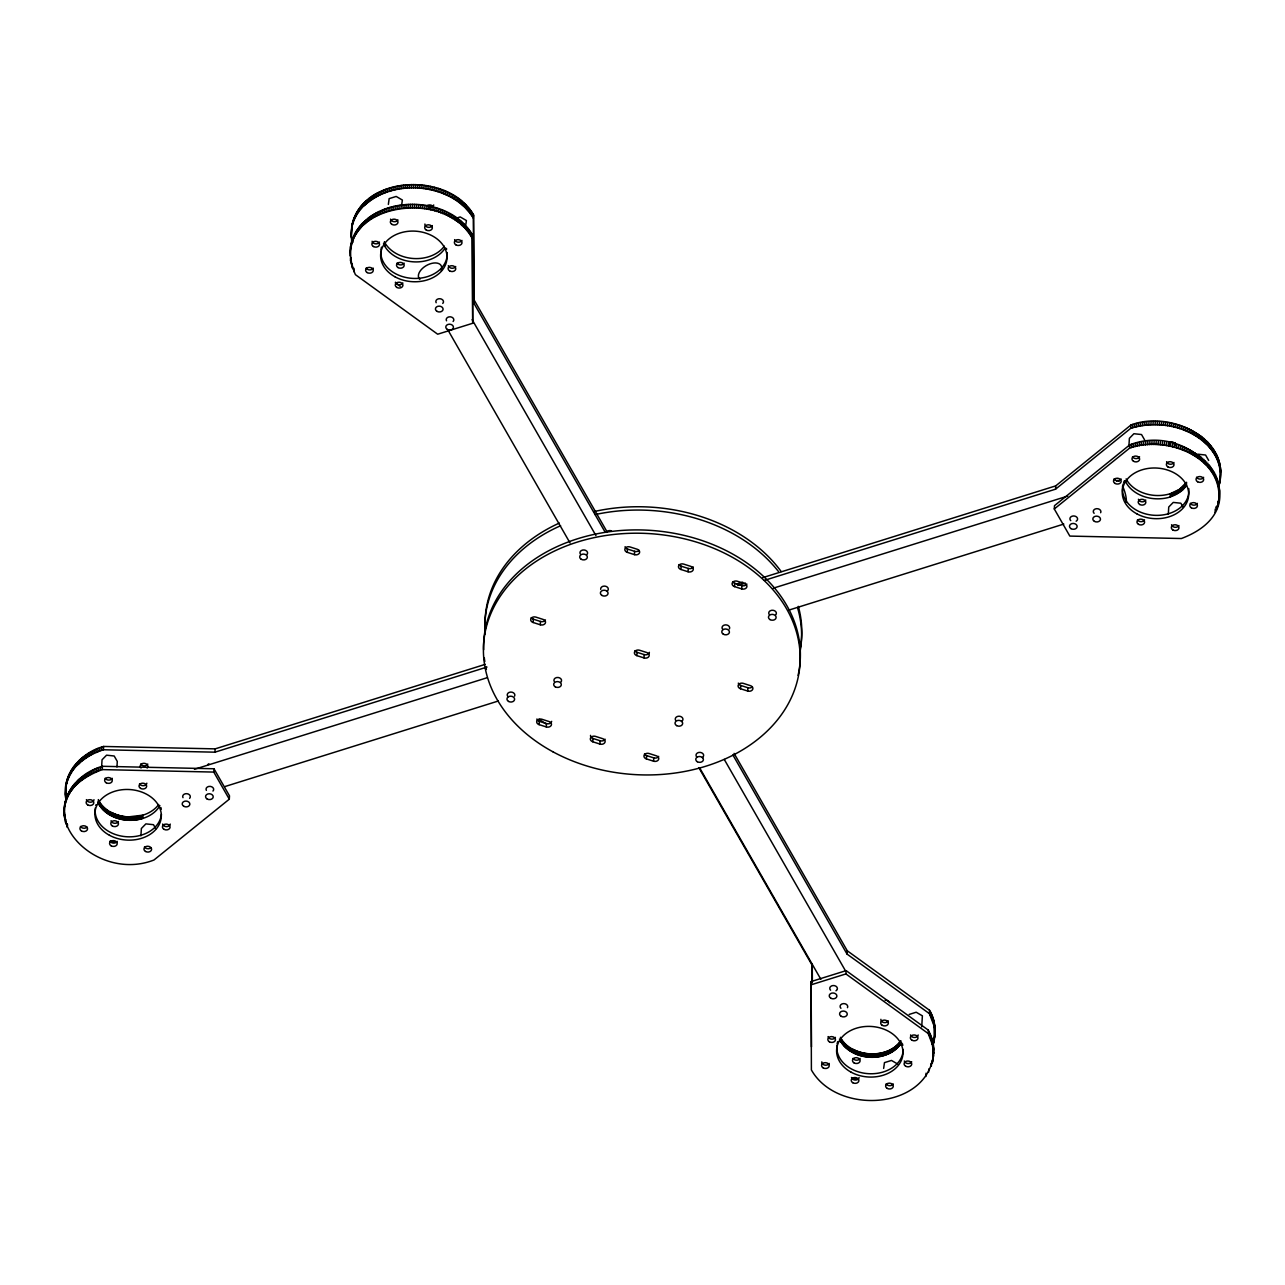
<?xml version="1.0" encoding="UTF-8"?>
<svg xmlns="http://www.w3.org/2000/svg" width="1285" height="1285" viewBox="0 0 1285 1285"><rect width="100%" height="100%" fill="white"/><g stroke="black" fill="none" stroke-linecap="round" stroke-linejoin="round"><path stroke-width="1.5" d="M933.842 1048.865C933.231 1109.565 837.916 1116.97 811.397 1069.955L811.092 981.563L846.124 970.625L928.38 1030.185L933.087 1042.504L933.472 1056.961M734.072 753.379L847.265 950.788L929.569 1010.299C936.01 1021.093 936.524 1034.698 932.557 1046.424L932.765 1043.115L932.171 1044.641M934.693 1037.075L935.046 1028.996M64.266 814.353C62.21 791.142 81.405 772.14 102.447 766.294L213.985 768.767L229.501 795.881L229.292 799.19L153.975 860.002C90.448 884.947 18.183 801.037 102.254 769.603L213.776 772.076L229.292 799.19M66.242 800.908C60.234 775.674 80.312 752.625 103.619 746.457L215.157 748.866L485.28 664.345M64.346 815.943L64.812 804.683M64.86 806.418L65.069 803.109M65.567 796.138L66.017 784.878M65.487 794.532L66.274 783.304M64.507 817.533L64.555 812.634M65.198 804.844L65.39 801.551M65.728 797.728L65.776 792.829M66.081 786.613L66.595 781.73M64.732 819.123L64.7 814.224M65.583 803.302L65.792 799.993M65.953 799.318L65.92 794.419M66.402 785.039L66.997 780.172M66.033 801.76L66.242 798.451M66.788 783.481L67.446 778.63M65.374 822.288L65.567 818.995L65.792 823.862M66.563 800.218L66.772 796.909M67.238 781.939L67.977 777.104M67.157 798.708L67.366 795.399M67.768 780.413L68.555 775.594M67.816 797.214L68.009 793.905M68.362 778.903L69.213 774.084M68.539 795.736L68.731 792.427M69.004 777.393L69.936 772.606M66.836 826.978L67.045 823.669L67.671 825.211M69.31 794.275L69.519 790.966M69.727 775.915L70.723 771.161M70.514 774.47L71.558 769.715M70.161 792.845L70.37 789.536M71.077 791.432L71.269 788.123M71.366 773.024L72.474 768.301M72.04 790.05L72.249 786.741M72.265 771.61L73.438 766.92M73.068 788.685L73.277 785.376M73.229 770.229L74.466 765.555M74.161 787.352L74.369 784.043M74.273 768.864L75.558 764.222M75.317 786.051L75.51 782.742M75.349 767.53L76.698 762.921M76.522 784.782L76.715 781.473M76.506 766.229L77.903 761.652M77.775 783.529L77.983 780.22M77.71 764.961L78.963 763.708L79.156 760.415M79.092 782.324L79.284 779.015M78.963 763.708L80.264 762.503L80.473 759.194M80.457 781.151L80.65 777.843M80.264 762.503L81.63 761.33L81.838 758.022M81.871 780.027L82.079 776.718M81.63 761.33L83.059 760.206L83.252 756.897M83.332 778.919L83.541 775.61M83.059 760.206L84.521 759.098L84.714 755.789M84.842 777.859L85.051 774.55M84.521 759.098L86.031 758.038L86.24 754.729M86.416 776.847L86.609 773.538M86.031 758.038L87.589 757.01L87.798 753.717M88.006 775.867L88.215 772.558M87.589 757.01L89.195 756.03L89.388 752.737M89.661 774.919L89.87 771.61M89.195 756.03L90.833 755.098L91.042 751.789M91.347 774.036L91.556 770.727M90.833 755.098L92.52 754.199L92.729 750.89M93.082 773.184L93.275 769.876M92.52 754.199L94.255 753.347L94.464 750.038M94.849 772.365L95.042 769.056M94.255 753.347L96.022 752.544L96.23 749.235M96.648 771.61L96.857 768.301M96.022 752.544L97.821 751.773L98.029 748.464M98.479 770.888L98.688 767.579M97.821 751.773L99.652 751.066L99.861 747.758M100.342 770.229L100.551 766.92M99.652 751.066L101.515 750.392L101.724 747.083M159.902 805.615A33.233 25.314 3.5 0 1 142.796 818.449C127.135 823.299 107.024 818.641 98.543 803.687L98.351 799.591M98.977 804.458L98.752 800.378M99.427 805.213L99.17 801.149M101.595 767.145L102.045 759.788L106.559 755.178L114.188 755.998L117.288 761.427L116.951 766.936M99.925 805.968L99.636 801.904M102.254 769.603L102.447 766.294M101.515 750.392L103.41 749.765L103.619 746.457M100.439 806.707L100.118 802.659M100.985 807.446L100.648 803.398M101.579 808.153L101.194 804.137M102.19 808.859L101.772 804.844M102.816 809.55L102.382 805.55M103.491 810.209L103.025 806.241M104.197 810.867L103.7 806.9M104.92 811.51L104.39 807.558M105.659 812.12L105.113 808.201M106.43 812.73L105.868 808.811M107.233 813.309L106.639 809.422M108.069 813.871L107.442 810M108.904 814.417L108.261 810.562M109.771 814.931L109.113 811.108M110.671 815.429L109.98 811.622M111.57 815.911L111.779 812.602L110.863 812.12M112.502 816.361L112.694 813.052L111.779 812.602M113.449 816.794L113.642 813.485L112.694 813.052M114.413 817.212L114.606 813.903L113.642 813.485M115.393 817.597L115.586 814.288L114.606 813.903M116.389 817.951L116.582 814.642L115.586 814.288M117.385 818.288L117.594 814.979L116.582 814.642M118.413 818.593L118.606 815.284L117.594 814.979M119.441 818.882L119.65 815.573L118.606 815.284M120.485 819.139L120.694 815.83L119.65 815.573M121.529 819.38L121.738 816.071L120.694 815.83M122.589 819.589L122.798 816.28L121.738 816.071M123.665 819.766L123.874 816.457L122.798 816.28M124.741 819.926L124.934 816.617L123.874 816.457M125.818 820.055L126.026 816.746L124.934 816.617M126.894 820.151L127.103 816.842L126.026 816.746M127.986 820.232L128.179 816.923L143.004 815.14A33.233 25.314 3.5 0 0 158.697 804.506M129.062 820.28L129.271 816.971M130.154 820.296L130.363 816.987M131.247 820.296L131.439 816.987M132.323 820.264L132.532 816.955M133.399 820.199L133.608 816.891M134.475 820.119L134.684 816.81M135.551 819.991L135.76 816.682M136.612 819.862L136.82 816.553M137.672 819.685L137.881 816.377M138.716 819.493L138.925 816.184M139.76 819.268L139.953 815.959M140.788 819.027L140.981 815.718M141.8 818.754L141.993 815.445M140.916 835.844L141.366 828.488L145.88 823.878L153.493 824.697L155.822 828.777M142.796 818.449L143.004 815.14M213.776 772.076L213.985 768.767M103.41 749.765L214.948 752.175L215.157 748.866M349.954 255.972C350.596 195.224 445.863 187.915 472.398 234.882L472.703 323.274L437.671 334.212L355.415 274.669C325.362 205.295 444.979 184.879 472.205 238.191L472.703 323.274M351.64 240.938L351.849 237.629L351.929 242.528C342.886 176.559 446.393 166.44 473.603 215.013L473.988 303.405L605.042 531.99M350.564 248.037L350.757 244.728M351.255 237.757L351.721 226.497M351.174 236.167L351.978 224.923M350.885 246.479L351.094 243.17M351.769 228.232L352.299 223.349M350.419 260.759L350.628 257.45L351.062 263.923M351.271 244.921L351.48 241.612M352.09 226.658L352.684 221.807M351.737 243.379L351.929 240.07M352.476 225.1L353.134 220.249M350.709 262.349L350.917 259.04M352.267 241.853L352.459 238.544M352.941 223.558L353.664 218.723M352.845 240.327L353.054 237.018M353.455 222.032L354.258 217.213M351.978 267.055L352.186 263.746L352.54 268.597M353.504 238.833L353.712 235.524M354.05 220.522L354.901 215.719M354.226 237.356L354.435 234.047M354.708 219.028L355.624 214.242M355.431 217.55L356.411 212.78M355.013 235.91L355.206 232.601M355.865 234.464L356.057 231.155M356.202 216.089L357.262 211.35M353.841 271.665L354.05 268.356M356.764 233.051L356.973 229.742M357.053 214.659L358.162 209.937M357.744 231.669L357.937 228.361M357.969 213.246L359.125 208.539M358.772 230.304L358.965 226.995M358.933 211.848L360.169 207.19M359.864 228.971L360.057 225.662M359.961 210.483L361.246 205.857M361.005 227.67L361.214 224.361M361.053 209.15L362.402 204.54M362.209 226.401L362.418 223.092M362.193 207.849L363.607 203.271M363.462 225.164L363.671 221.855M363.398 206.58L364.651 205.343L364.86 202.034M364.779 223.959L364.988 220.651M364.651 205.343L365.968 204.138L366.161 200.829M366.145 222.787L366.353 219.478M365.968 204.138L367.333 202.966L367.526 199.657M367.558 221.646L367.767 218.338M367.333 202.966L368.747 201.825L368.956 198.516M369.036 220.554L369.229 217.245M368.747 201.825L370.208 200.717L370.417 197.424M370.546 219.494L370.739 216.185M370.208 200.717L371.718 199.657L371.927 196.364M372.104 218.466L372.313 215.157M371.718 199.657L373.276 198.645L373.485 195.336M373.71 217.486L373.919 214.177M373.276 198.645L374.883 197.665L375.091 194.356M375.349 216.555L375.557 213.246M374.883 197.665L376.537 196.717L376.73 193.409M377.051 215.655L377.244 212.346M376.537 196.717L378.224 195.834L378.416 192.525M378.77 214.804L378.979 211.495M378.224 195.834L379.942 194.967L380.151 191.674M380.537 214.001L380.745 210.692M379.942 194.967L381.709 194.163L381.918 190.855M382.336 213.23L382.544 209.921M381.709 194.163L383.508 193.409L383.717 190.1M384.183 212.523L384.376 209.214M383.508 193.409L385.355 192.686L385.548 189.377M386.046 211.848L386.239 208.539M385.355 192.686L387.219 192.011L387.411 188.702M384.665 246.077L384.44 241.998L384.665 246.077A33.233 25.314 3.5 0 0 414.766 261.899A33.233 25.314 3.5 0 0 445.156 247.989M387.942 211.222L388.15 207.913M387.219 192.011L389.114 191.401L389.307 188.092M389.869 210.66L390.062 207.351M389.114 191.401L391.042 190.822L391.234 187.514M391.813 210.13L392.021 206.821M391.042 190.822L392.985 190.292L393.194 186.984M393.788 209.664L393.997 206.355M392.985 190.292L394.961 189.827L395.154 186.518M395.78 209.23L395.989 205.921M394.961 189.827L396.953 189.393L397.161 186.084M397.804 208.861L397.997 205.552M396.953 189.393L398.96 189.024L399.169 185.715M399.828 208.539L400.037 205.231M398.96 189.024L401 188.702L401.193 185.393M401.868 208.266L402.076 204.957M401 188.702L403.04 188.429L403.249 185.12M403.04 188.429L405.096 188.204L405.305 184.895M403.94 208.058L404.132 204.749M406.012 207.881L406.205 204.572M405.096 188.204L407.168 188.044L407.377 184.735M408.084 207.768L408.277 204.46M407.168 188.044L409.256 187.915L409.449 184.622M410.172 207.704L410.365 204.395M409.256 187.915L411.328 187.851L411.537 184.542M411.328 187.851L413.417 187.851L413.625 184.542M412.26 207.688L412.453 204.379M414.348 207.736L414.541 204.427M413.417 187.851L415.505 187.883L415.714 184.574M416.436 207.833L416.629 204.524M415.505 187.883L417.609 187.979L417.802 184.671M418.524 207.977L418.717 204.668M473.988 303.405L473.394 218.321C462.391 199.657 440.659 189.843 419.681 188.124L419.89 184.815M420.597 208.17L420.805 204.861M421.769 188.317L421.978 185.008M423.841 188.558L424.05 185.249M422.669 208.411L422.877 205.102M424.741 208.716L424.95 205.407M425.913 188.863L426.106 185.554M426.797 209.069L426.989 205.761M427.969 189.216L428.162 185.907M428.837 209.471L429.029 206.162M430.009 189.618L430.202 186.309M430.861 209.921L431.053 206.612M432.017 190.068L432.226 186.759M432.852 210.419L433.061 207.11M434.025 190.565L434.234 187.257M434.844 210.981L435.053 207.672M436.017 191.112L436.209 187.803M436.804 211.575L437.012 208.266M437.976 191.722L438.185 188.413M438.747 212.218L438.94 208.909M439.92 192.364L440.113 189.056M441.831 193.055L442.024 189.746M440.659 212.924L440.851 209.616M442.538 213.663L442.731 210.355M443.711 193.794L443.903 190.485M444.385 214.45L444.594 211.142M445.558 194.581L445.766 191.272M446.2 215.286L446.409 211.977M447.373 195.416L447.582 192.107M447.983 216.153L448.192 212.844M449.156 196.284L449.364 192.991M449.734 217.085L449.943 213.776M450.907 197.215L451.115 193.906M451.437 218.032L451.645 214.74M452.625 198.179L452.818 194.87M453.107 219.044L453.316 215.735M454.296 199.175L454.488 195.866M454.729 220.088L454.938 216.78M455.918 200.219L456.111 196.91M456.32 221.165L456.528 217.856M457.492 201.295L457.701 197.986M457.862 222.289L458.054 218.98M459.034 202.42L459.243 199.111M459.339 223.445L459.548 220.137M460.528 203.576L460.721 200.267M460.785 224.634L460.994 221.325M461.974 204.765L462.166 201.456M462.182 225.855L462.375 222.546M463.355 205.986L463.564 202.677M463.516 227.124L463.708 223.815M464.704 207.238L464.897 203.929M464.801 228.409L465.009 225.1M465.989 208.539L466.182 205.231M466.037 229.726L466.23 226.417M467.21 209.857L467.419 206.548M467.21 231.075L467.403 227.766M468.399 211.206L468.591 207.897M468.318 232.457L468.527 229.148M469.507 212.571L469.716 209.262M469.378 233.854L469.587 230.545M470.567 213.985L470.776 210.676M471.579 215.398L471.772 212.089M470.374 235.283L470.583 231.975M471.322 236.729L471.531 233.42M472.511 216.844L472.719 213.535M472.205 238.191L472.398 234.882M473.394 218.321L473.603 215.013M533.147 622.502A3.839 2.923 3.5 0 1 530.946 618.663A3.839 2.923 3.5 0 1 535.909 617.121L543.057 619.402A3.839 2.923 3.5 0 1 545.258 623.241A3.839 2.923 3.5 0 1 540.294 624.783L533.147 622.502L533.355 619.193A3.839 2.923 3.5 0 1 531.219 617.603M540.294 624.783L540.503 621.474A3.839 2.923 3.5 0 0 545.45 619.932M539.138 724.644A3.839 2.923 3.5 0 1 536.937 720.805A3.839 2.923 3.5 0 1 541.885 719.247L549.032 721.544A3.839 2.923 3.5 0 1 551.233 725.366A3.839 2.923 3.5 0 1 546.286 726.924L539.138 724.644L539.331 721.335A3.839 2.923 3.5 0 1 536.921 718.99M546.286 726.924L546.478 723.616A3.839 2.923 3.5 0 0 551.667 721.335M592.77 741.766A3.839 2.923 3.5 0 1 590.57 737.943A3.839 2.923 3.5 0 1 595.517 736.385L602.681 738.666A3.839 2.923 3.5 0 1 604.866 742.505A3.839 2.923 3.5 0 1 599.918 744.063L592.77 741.766L592.963 738.457A3.839 2.923 3.5 0 1 590.538 735.373M599.918 744.063L600.127 740.754A3.839 2.923 3.5 0 0 605.074 739.196M627.289 552.341A3.839 2.923 3.5 0 1 625.088 548.518A3.839 2.923 3.5 0 1 630.035 546.96L637.183 549.241A3.839 2.923 3.5 0 1 639.384 553.08A3.839 2.923 3.5 0 1 634.437 554.638L627.289 552.341L627.482 549.048A3.839 2.923 3.5 0 1 625.072 546.703M634.437 554.638L634.629 551.329A3.839 2.923 3.5 0 0 639.111 550.43M636.846 655.623A3.839 2.923 3.5 0 1 634.645 651.8A3.839 2.923 3.5 0 1 639.593 650.242L646.757 652.523A3.839 2.923 3.5 0 1 648.941 656.362A3.839 2.923 3.5 0 1 643.994 657.904L636.846 655.623L637.039 652.314A3.839 2.923 3.5 0 1 634.918 650.724M643.994 657.904L644.203 654.611A3.839 2.923 3.5 0 0 649.391 652.314M646.403 758.905A3.839 2.923 3.5 0 1 644.203 755.066A3.839 2.923 3.5 0 1 649.15 753.524L656.314 755.805A3.839 2.923 3.5 0 1 658.514 759.644A3.839 2.923 3.5 0 1 653.551 761.186L646.403 758.905L646.612 755.596A3.839 2.923 3.5 0 1 644.476 754.006M653.551 761.186L653.76 757.877A3.839 2.923 3.5 0 0 658.707 756.335M680.922 569.48A3.839 2.923 3.5 0 1 678.721 565.641A3.839 2.923 3.5 0 1 683.668 564.099L690.832 566.38A3.839 2.923 3.5 0 1 693.017 570.219A3.839 2.923 3.5 0 1 688.069 571.761L680.922 569.48L681.114 566.171A3.839 2.923 3.5 0 1 678.994 564.581M688.069 571.761L688.278 568.452A3.839 2.923 3.5 0 0 693.225 566.91M734.554 586.619A3.839 2.923 3.5 0 1 732.354 582.78A3.839 2.923 3.5 0 1 737.317 581.238L744.465 583.518A3.839 2.923 3.5 0 1 746.665 587.357A3.839 2.923 3.5 0 1 741.702 588.899L734.554 586.619L734.763 583.31A3.839 2.923 3.5 0 1 732.627 581.72M741.702 588.899L741.911 585.591A3.839 2.923 3.5 0 0 746.858 584.049M740.546 688.76A3.839 2.923 3.5 0 1 738.345 684.921A3.839 2.923 3.5 0 1 743.292 683.363L750.44 685.66A3.839 2.923 3.5 0 1 752.641 689.483A3.839 2.923 3.5 0 1 747.693 691.041L740.546 688.76L740.738 685.451A3.839 2.923 3.5 0 1 738.329 683.106M747.693 691.041L747.886 687.732A3.839 2.923 3.5 0 0 752.367 686.832M901.588 1042.537C888.497 1063.113 853.32 1061.699 840.647 1041.38L840.856 1038.071A33.233 25.314 3.5 0 1 840.422 1037.3M841.097 1042.135L840.856 1038.071M841.595 1042.89L841.306 1038.826M933.038 1060.109L932.878 1045.813L928.172 1033.493L845.915 973.934L846.124 970.625M934.259 1040.224L934.083 1025.928L929.376 1013.608L847.056 954.096L847.265 950.788M842.109 1043.629L841.787 1039.581M842.671 1044.368L842.317 1040.32M843.249 1045.074L842.864 1041.059M843.86 1045.781L843.442 1041.766M844.502 1046.472L844.052 1042.472M845.161 1047.13L844.695 1043.163M845.867 1047.789L845.369 1043.822M846.59 1048.431L846.06 1044.48M847.345 1049.042L846.783 1045.123M848.116 1049.652L847.538 1045.733M848.919 1050.231L848.309 1046.343M849.738 1050.793L849.112 1046.922M850.574 1051.339L849.931 1047.484M851.441 1051.853L850.782 1048.03M852.34 1052.351L851.65 1048.544M853.24 1052.833L853.449 1049.524L852.533 1049.042M854.172 1053.282L854.38 1049.973L853.449 1049.524M855.119 1053.716L855.328 1050.407L854.38 1049.973M856.083 1054.134L856.292 1050.825L855.328 1050.407M857.063 1054.519L857.272 1051.21L856.292 1050.825M858.059 1054.873L858.252 1051.564L857.272 1051.21M859.071 1055.21L859.263 1051.901L858.252 1051.564M860.083 1055.515L860.291 1052.206L859.263 1051.901M861.111 1055.804L861.319 1052.495L860.291 1052.206M862.155 1056.061L862.363 1052.752L861.319 1052.495M863.215 1056.302L863.408 1052.993L862.363 1052.752M864.275 1056.511L864.468 1053.202L863.408 1052.993M865.335 1056.688L865.544 1053.379L864.468 1053.202M866.411 1056.848L866.62 1053.539L865.544 1053.379M867.487 1056.977L867.696 1053.668L866.62 1053.539M868.58 1057.073L868.772 1053.764L867.696 1053.668M869.656 1057.153L869.865 1053.845C881.108 1054.487 893.412 1050.745 900.367 1041.428L900.175 1044.737M870.748 1057.202L870.941 1053.893M871.824 1057.218L872.033 1053.909M872.917 1057.218L873.125 1053.909M873.993 1057.186L874.202 1053.877M875.085 1057.121L875.278 1053.812M876.161 1057.041L876.354 1053.732M877.221 1056.912L877.43 1053.62M878.297 1056.784L878.49 1053.475M879.342 1056.607L879.55 1053.298M880.402 1056.415L880.594 1053.106M881.43 1056.19L881.639 1052.881M882.458 1055.949L882.666 1052.64M883.47 1055.676L883.678 1052.367M884.465 1055.37L884.674 1052.062M885.461 1055.049L885.654 1051.74M886.425 1054.712L886.634 1051.403M887.389 1054.326L887.582 1051.018M888.32 1053.941L888.529 1050.632M889.236 1053.523L889.445 1050.214M890.136 1053.074L890.344 1049.765M891.019 1052.608L891.212 1049.299M891.87 1052.11L892.079 1048.817M892.706 1051.612L892.898 1048.303M893.509 1051.082L893.717 1047.773M894.296 1050.52L894.505 1047.211M895.067 1049.957L895.26 1046.649M895.806 1049.363L895.998 1046.054M896.512 1048.753L896.705 1045.444M897.187 1048.126L897.396 1044.817M897.846 1047.484L898.054 1044.175M898.472 1046.825L898.665 1043.516M899.066 1046.135L899.275 1042.826M899.629 1045.444L899.837 1042.135M900.673 1044.014L900.865 1040.705M921.714 1026.86L922.389 1015.841L916.189 1012.227L909.186 1014.427M928.172 1033.493L928.38 1030.185M929.376 1013.608L929.569 1010.299M925.859 1076.493L926.051 1073.184M928.991 1034.987L929.2 1031.678M930.195 1015.102L930.388 1011.793M929.746 1036.481L929.955 1033.188M930.95 1016.612L931.143 1013.303M930.436 1038.007L930.629 1034.698M931.625 1018.138L931.834 1014.829M928.589 1072.252L928.782 1068.943M932.251 1019.664L932.46 1016.355M931.047 1039.549L931.256 1036.24M931.609 1041.107L931.818 1037.798M932.814 1021.222L933.022 1017.913M932.107 1042.665L932.3 1039.356M933.312 1022.78L933.504 1019.471M932.524 1044.239L932.733 1040.93M933.729 1024.354L933.938 1021.045M931.336 1066.309L931.529 1063L930.95 1064.51M932.878 1045.813L933.087 1042.504M934.083 1025.928L934.291 1022.619M933.167 1047.404L933.376 1044.095M934.388 1027.518L934.581 1024.209M932.316 1063.241L933.488 1055.226M933.392 1048.994L933.601 1045.685M933.536 1043.356L934.709 1035.341M934.597 1029.108L934.805 1025.799M932.701 1061.683L932.91 1058.374M933.553 1050.584L933.745 1047.275M933.922 1041.798L934.131 1038.489M934.757 1030.698L934.966 1027.39M1054.294 508.972L1054.503 505.664L1129.788 444.835C1195.821 419.151 1265.082 506.997 1181.365 538.527L1069.827 536.086L1054.294 508.972L1129.579 448.144C1166.298 434.619 1225.472 457.621 1218.389 503.27M764.366 580.386L1055.531 489.183L1055.724 485.875L1130.961 424.998C1169.864 409.883 1232.556 438.538 1218.774 486.485M1128.937 445.67L1129.387 438.33L1133.9 433.72L1141.53 434.539L1144.63 439.952M1129.579 448.144L1129.788 444.835M1055.531 489.183L1130.752 428.307L1130.961 424.998M1131.507 447.565L1131.716 444.257M1130.752 428.307L1132.679 427.728L1132.888 424.419M1133.45 447.051L1133.659 443.743M1132.679 427.728L1134.623 427.214L1134.832 423.905M1135.426 446.57L1135.635 443.261M1134.623 427.214L1136.599 426.732L1136.807 423.424M1137.434 446.152L1137.627 442.843M1136.599 426.732L1138.59 426.315L1138.799 423.006M1139.442 445.766L1139.65 442.458M1138.59 426.315L1140.614 425.929L1140.807 422.62M1140.614 425.929L1142.638 425.608L1142.847 422.299M1141.466 445.445L1141.674 442.136M1143.521 445.172L1143.714 441.863M1142.638 425.608L1144.694 425.335L1144.887 422.026M1145.578 444.963L1145.786 441.654M1144.694 425.335L1146.75 425.11L1146.943 421.801M1147.65 444.787L1147.842 441.478M1146.75 425.11L1148.822 424.95L1149.015 421.641M1149.722 444.674L1149.93 441.365M1148.822 424.95L1150.894 424.837L1151.103 421.528M1151.81 444.61L1152.019 441.301M1150.894 424.837L1152.982 424.757L1153.175 421.464M1153.898 444.594L1154.107 441.285M1152.982 424.757L1155.07 424.757L1155.263 421.448M1155.07 424.757L1157.159 424.789L1157.351 421.48M1155.986 444.642L1156.195 441.333M1158.074 444.738L1158.283 441.43M1157.159 424.789L1159.247 424.885L1159.439 421.576M1160.162 444.883L1160.371 441.574M1220.14 478.518C1222.87 447.164 1189.3 426.475 1161.335 425.03L1161.528 421.721M1162.25 445.076L1162.443 441.767M1163.407 425.223L1163.616 421.914M1164.322 445.317L1164.515 442.008M1165.479 425.463L1165.688 422.155M1167.551 425.769L1167.76 422.46M1166.378 445.622L1166.587 442.313M1168.434 445.975L1168.643 442.666M1169.607 426.122L1169.8 422.813M1170.474 446.377L1170.683 443.068M1171.647 426.508L1171.84 423.215M1168.29 514.369L1168.74 507.013L1173.253 502.419L1180.867 503.222L1183.196 507.302M1173.671 426.973L1173.864 423.664M1172.498 446.827L1172.707 443.518M1170.169 496.99L1170.378 493.681L1179.405 489.376L1186.569 482.309L1186.36 485.618L1182.2 490.356L1170.169 496.99A33.233 25.314 3.5 0 1 1125.162 480.638M1171.149 496.652L1171.358 493.344M1174.506 447.325L1174.699 444.016M1175.679 427.471L1175.871 424.162M1172.129 496.315L1172.322 493.006M1173.077 495.93L1173.285 492.637M1176.482 447.871L1176.691 444.562M1177.654 428.017L1177.863 424.709M1174.008 495.544L1174.217 492.235M1174.94 495.127L1175.132 491.818M1178.441 448.481L1178.65 445.172M1179.614 428.612L1179.823 425.303M1175.823 494.677L1176.032 491.368M1176.707 494.211L1176.915 490.902M1177.558 493.729L1177.767 490.42M1181.557 429.254L1181.766 425.945M1180.385 449.124L1180.594 445.815M1178.393 493.215L1178.602 489.906M1179.212 492.685L1179.405 489.376M1182.296 449.814L1182.505 446.505M1183.469 429.961L1183.678 426.652M1179.999 492.123L1180.192 488.814M1180.754 491.561L1180.963 488.252M1181.493 490.966L1181.686 487.658M1184.176 450.553L1184.384 447.244M1185.348 430.7L1185.557 427.391M1182.2 490.356L1182.409 487.047M1182.875 489.73L1183.083 486.421M1183.533 489.087L1183.742 485.778M1186.023 451.34L1186.232 448.031M1187.211 431.487L1187.404 428.178M1184.16 488.412L1184.368 485.12M1184.754 487.738L1184.963 484.429M1185.316 487.047L1185.525 483.738M1185.862 486.34L1186.055 483.032M1187.854 452.175L1188.047 448.867M1189.027 432.306L1189.219 428.997M1189.637 453.059L1189.83 449.75M1190.81 433.19L1191.002 429.881M1192.56 434.105L1192.753 430.796M1191.372 453.974L1191.581 450.666M1193.09 454.938L1193.283 451.629M1194.263 435.069L1194.472 431.76M1194.761 455.934L1194.954 452.625M1195.933 436.065L1196.142 432.756M1196.383 456.978L1196.592 453.669M1197.556 437.109L1197.765 433.8M1197.973 458.054L1198.166 454.762M1199.146 438.185L1199.355 434.876M1199.499 459.179L1199.708 455.87M1200.688 439.309L1200.881 436M1200.993 460.335L1201.202 457.026M1202.182 440.466L1202.374 437.157M1203.611 441.654L1203.82 438.346M1202.439 461.524L1202.631 458.215M1203.82 462.761L1204.029 459.452M1205.009 442.875L1205.218 439.566M1205.169 464.013L1205.362 460.705M1206.342 444.144L1206.551 440.835M1206.454 465.298L1206.647 461.99M1207.643 445.429L1207.836 442.12M1207.675 466.616L1207.884 463.307M1208.864 446.746L1209.073 443.437M1208.864 467.965L1209.056 464.656M1210.052 448.096L1210.245 444.787M1209.972 469.346L1210.181 466.037M1211.161 449.461L1211.37 446.152M1211.032 470.744L1211.241 467.435M1212.221 450.874L1212.43 447.565M1212.028 472.173L1212.237 468.864M1213.233 452.288L1213.426 448.979M1212.976 473.619L1213.185 470.31M1214.164 453.733L1214.373 450.425M1213.859 475.081L1214.052 471.772M1215.048 455.211L1215.257 451.902M1214.662 476.574L1214.871 473.265M1215.867 456.689L1216.076 453.38M1215.417 478.084L1215.626 474.775M1216.622 458.199L1216.815 454.89M1216.108 479.61L1216.317 476.301M1217.313 459.725L1217.505 456.416M1216.734 481.136L1216.943 477.827M1217.939 461.267L1218.132 457.958M1215.064 512.394L1215.257 509.085M1217.297 482.694L1217.489 479.385M1218.485 462.809L1218.694 459.5M1217.778 484.252L1217.987 480.943M1218.983 464.367L1219.192 461.058M1216.429 509.406L1216.638 506.113L1215.979 507.607M1218.212 485.826L1218.405 482.517M1219.417 465.941L1219.61 462.632M1217.554 506.37L1218.598 499.961M1218.565 487.4L1219.818 480.076L1219.626 483.385M1219.77 467.531L1219.979 464.222M1218.003 504.828L1218.212 501.519M1218.855 488.991L1219.063 485.682M1220.059 469.105L1220.268 465.796M1219.08 490.581L1219.272 487.272M1219.224 484.943L1219.433 481.634M1220.284 470.696L1220.493 467.387M1219.224 492.171L1219.433 488.862M1220.445 472.302L1220.638 468.993M1218.983 500.122L1219.513 490.468M1220.188 480.253L1220.734 470.583M934.902 1033.766L935.014 1032.176M933.681 1053.652L933.793 1052.062M350.5 246.302L350.162 252.663M388.359 204.411L389.162 198.629L396.182 196.444L402.366 200.042L401.546 205.841M465.861 224.393L466.407 220.538L460.207 216.94L454.954 218.579M883.646 1068.413L884.465 1062.631L891.469 1060.446L897.669 1064.044M932.059 1061.474L932.524 1059.932M737.751 585.478L745.412 583.069M762.648 577.672L1055.724 485.875M214.948 752.175L486.999 667.06M194.453 769.297L486.887 677.805M773.329 588.177L1067.674 496.074M224.987 786.532L498.307 701.016M788.572 610.198L1063.803 524.071M736.996 583.92L742.682 582.137M810.883 984.872L845.915 973.934M417.609 187.979L419.681 188.124M1159.247 424.885L1161.335 425.03M127.103 816.842L128.179 816.923M868.772 1053.764L869.865 1053.845M1197.957 454.199L1205.571 455.018L1208.671 460.432M116.389 842.334L110.317 840.968M858.059 1079.255L851.987 1077.89M611.419 530.866L610.311 530.609A3.839 2.923 3.5 0 0 606.327 532.359M627.482 549.048L634.629 551.329M681.114 566.171L688.278 568.452M734.763 583.31L741.911 585.591M533.355 619.193L540.503 621.474M637.039 652.314L644.203 654.611M740.738 685.451L747.886 687.732M539.331 721.335L546.478 723.616M592.963 738.457L600.127 740.754M646.612 755.596L653.76 757.877M395.378 282.861L400.229 286.362M474.181 300.096L607.227 532.151M732.884 754.954L847.056 954.096M472.125 319.628L595.935 535.572M724.258 759.403L845.08 970.127M700.052 768.575L820.874 979.315M447.903 329.94L570.026 542.945M698.847 767.643L812.04 965.051L812.152 982.864M384.247 245.306L383.492 243.732M98.543 803.687L97.805 802.113M352.909 242.367L352.138 239.219M812.249 963.734L812.377 981.531M811.092 981.563L811.477 1046.857M151.068 847.65A3.839 2.923 3.5 0 1 144.466 846.943M183 797.664A3.839 2.923 3.5 0 1 186.919 793.68A3.839 2.923 3.5 0 1 189.602 798.37M161.428 814.208A33.233 25.314 3.5 0 1 125.32 836.647A33.233 25.314 3.5 0 1 95.299 807.96M95.797 805.518A33.233 25.314 3.5 0 1 96.038 804.715M160.946 807.606A33.233 25.314 3.5 0 1 161.268 809.245M87.027 827.154A3.839 2.923 3.5 0 1 80.441 826.448M112.229 778.292A3.839 2.923 3.5 0 1 108.743 780.075A3.839 2.923 3.5 0 1 105.145 778.244M170.262 824.103A3.839 2.923 3.5 0 1 166.536 826.624A3.839 2.923 3.5 0 1 162.665 824.054M93.998 799.704A3.839 2.923 3.5 0 1 90.271 802.209A3.839 2.923 3.5 0 1 86.4 799.639M146.843 783.191A3.839 2.923 3.5 0 1 143.631 785.697A3.839 2.923 3.5 0 1 139.535 783.882M117.176 841.354A3.839 2.923 3.5 0 1 113.69 843.121A3.839 2.923 3.5 0 1 110.092 841.289M206.355 790.371A3.839 2.923 3.5 0 1 210.274 786.388A3.839 2.923 3.5 0 1 212.957 791.078M207.672 764.944A3.839 2.923 3.5 0 1 208.845 763.74M141.045 767.996A3.839 2.923 3.5 0 1 141.366 764.077A3.839 2.923 3.5 0 1 146.538 764.109A3.839 2.923 3.5 0 1 147.116 768.044M118.413 821.5A3.839 2.923 3.5 0 1 114.429 823.267A3.839 2.923 3.5 0 1 111.056 820.713M147.791 764.077A3.839 2.923 3.5 0 1 144.322 765.86A3.839 2.923 3.5 0 1 140.724 764.029M918.181 1034.971A3.839 2.923 3.5 0 1 914.454 1037.493A3.839 2.923 3.5 0 1 910.583 1034.923M840.936 1008.291A3.839 2.923 3.5 0 1 843.329 1003.617A3.839 2.923 3.5 0 1 847.49 1007.665M903.194 1049.476A33.233 25.314 3.5 0 1 868.628 1073.698A33.233 25.314 3.5 0 1 836.872 1045.701M837.097 1044.062A33.233 25.314 3.5 0 1 837.708 1041.637M902.391 1043.709A33.233 25.314 3.5 0 1 902.793 1045.347M893.22 1083.914A3.839 2.923 3.5 0 1 889.734 1085.697A3.839 2.923 3.5 0 1 886.136 1083.865M829.178 1063.418A3.839 2.923 3.5 0 1 824.713 1065.088A3.839 2.923 3.5 0 1 821.806 1061.86M888.288 1020.852A3.839 2.923 3.5 0 1 883.807 1022.523A3.839 2.923 3.5 0 1 880.9 1019.31M859.087 1077.537A3.839 2.923 3.5 0 1 855.36 1080.043A3.839 2.923 3.5 0 1 851.489 1077.472M835.427 1037.364A3.839 2.923 3.5 0 1 831.443 1039.115A3.839 2.923 3.5 0 1 828.07 1036.561M911.691 1061.763A3.839 2.923 3.5 0 1 907.708 1063.514A3.839 2.923 3.5 0 1 904.335 1060.976M830.592 990.205A3.839 2.923 3.5 0 1 832.985 985.547A3.839 2.923 3.5 0 1 837.145 989.595M836.663 990.253A3.839 2.923 3.5 0 1 835.973 990.783M885.092 1000.26A3.839 2.923 3.5 0 1 889.477 1002.814M860.083 1058.422A3.839 2.923 3.5 0 1 856.613 1060.205A3.839 2.923 3.5 0 1 853.015 1058.39M840.647 1041.38A33.233 25.314 3.5 0 1 839.474 1039.035M1094.113 513.341A3.839 2.923 3.5 0 1 1096.49 508.683A3.839 2.923 3.5 0 1 1100.667 512.731M1188.754 488.589A33.233 25.314 3.5 0 1 1153.769 515.269A33.233 25.314 3.5 0 1 1123.154 484.06M1123.668 482.453A33.233 25.314 3.5 0 1 1124.311 480.895M1178.923 525.517A3.839 2.923 3.5 0 1 1174.94 527.268A3.839 2.923 3.5 0 1 1171.567 524.73M1203.627 477.297A3.839 2.923 3.5 0 1 1200.142 479.08A3.839 2.923 3.5 0 1 1196.544 477.249M1139.57 456.817A3.839 2.923 3.5 0 1 1136.101 458.6A3.839 2.923 3.5 0 1 1132.503 456.769M1197.379 503.367A3.839 2.923 3.5 0 1 1193.91 505.15A3.839 2.923 3.5 0 1 1190.312 503.318M1121.114 478.984A3.839 2.923 3.5 0 1 1117.629 480.751A3.839 2.923 3.5 0 1 1114.031 478.936M1144.549 519.879A3.839 2.923 3.5 0 1 1141.064 521.662A3.839 2.923 3.5 0 1 1137.466 519.831M1173.96 462.455A3.839 2.923 3.5 0 1 1169.976 464.206A3.839 2.923 3.5 0 1 1166.587 461.668M1070.758 520.634A3.839 2.923 3.5 0 1 1071.337 516.554A3.839 2.923 3.5 0 1 1076.718 517.116A3.839 2.923 3.5 0 1 1076.139 521.212M1170.378 493.681A33.233 25.314 3.5 0 1 1126.11 478.92M1175.149 442.602A3.839 2.923 3.5 0 1 1173.976 443.791M1170.185 444.16A3.839 2.923 3.5 0 1 1168.579 443.229M1168.948 442.442A3.839 2.923 3.5 0 1 1173.189 442.249A3.839 2.923 3.5 0 1 1175.181 445.172M1145.786 500.042A3.839 2.923 3.5 0 1 1141.803 501.792A3.839 2.923 3.5 0 1 1138.43 499.255M373.212 268.115A3.839 2.923 3.5 0 1 369.727 269.898A3.839 2.923 3.5 0 1 366.129 268.067M436.161 302.73A3.839 2.923 3.5 0 1 440.08 298.73A3.839 2.923 3.5 0 1 442.763 303.437M447.164 252.535A33.233 25.314 3.5 0 1 414.268 278.459A33.233 25.314 3.5 0 1 380.826 251.234M380.986 249.579A33.233 25.314 3.5 0 1 381.5 247.138M446.409 248.407A33.233 25.314 3.5 0 1 446.634 249.226M397.932 219.912A3.839 2.923 3.5 0 1 393.949 221.662A3.839 2.923 3.5 0 1 390.56 219.125M461.958 240.407A3.839 2.923 3.5 0 1 457.974 242.158A3.839 2.923 3.5 0 1 454.601 239.62M402.864 282.973A3.839 2.923 3.5 0 1 398.88 284.724A3.839 2.923 3.5 0 1 395.507 282.186M432.306 225.566A3.839 2.923 3.5 0 1 427.825 227.236A3.839 2.923 3.5 0 1 424.917 224.008M455.709 266.477A3.839 2.923 3.5 0 1 451.726 268.228A3.839 2.923 3.5 0 1 448.353 265.674M379.461 242.062A3.839 2.923 3.5 0 1 375.477 243.813A3.839 2.923 3.5 0 1 372.088 241.275M446.521 320.8A3.839 2.923 3.5 0 1 450.425 316.817A3.839 2.923 3.5 0 1 453.107 321.507M444.385 246.142A33.233 25.314 3.5 0 1 413.882 258.542A33.233 25.314 3.5 0 1 384.874 242.769M404.1 263.136A3.839 2.923 3.5 0 1 400.631 264.919A3.839 2.923 3.5 0 1 397.033 263.088M426.62 206.066A3.839 2.923 3.5 0 1 430.603 205.054A3.839 2.923 3.5 0 1 433.495 207.511M433.72 204.974A3.839 2.923 3.5 0 1 428.531 207.254M483.658 649.728A158.505 120.71 3.5 0 1 653.583 530.593A158.505 120.71 3.5 0 1 798.065 675.364M486.421 669.437A158.505 120.71 3.5 0 1 485.81 666.819M484.814 661.582A158.505 120.71 3.5 0 1 484.268 657.647M703.409 756.431A3.839 2.923 3.5 0 1 702.236 757.636M696.855 757.058A3.839 2.923 3.5 0 1 698.751 752.464A3.839 2.923 3.5 0 1 703.634 755.708M675.605 720.242A3.839 2.923 3.5 0 1 677.243 716.548A3.839 2.923 3.5 0 1 682.287 717.592A3.839 2.923 3.5 0 1 681.516 721.479M600.705 589.365A3.839 2.923 3.5 0 1 605.861 586.313A3.839 2.923 3.5 0 1 606.889 591.341M580.258 553.947A3.839 2.923 3.5 0 1 584.161 549.964A3.839 2.923 3.5 0 1 586.86 554.654M722.877 629.538A3.839 2.923 3.5 0 1 725.254 624.879A3.839 2.923 3.5 0 1 729.43 628.911M769.056 614.262A3.839 2.923 3.5 0 1 772.96 610.263A3.839 2.923 3.5 0 1 775.642 614.969M554.237 681.468A3.839 2.923 3.5 0 1 558.14 677.484A3.839 2.923 3.5 0 1 560.838 682.174M508.057 696.743A3.839 2.923 3.5 0 1 510.45 692.085A3.839 2.923 3.5 0 1 514.61 696.133M797.728 608.367A158.505 120.71 3.5 0 1 800.073 651.64M545.836 723.696A158.505 120.71 3.5 0 1 539.17 719.343M485.087 633.842A158.505 120.71 3.5 0 1 560.613 525.726M595.1 514.594A158.505 120.71 3.5 0 1 778.357 571.391M798.306 606.343A158.505 120.71 3.5 0 1 800.282 648.331M485.087 626.582A158.505 120.71 3.5 0 1 559.344 523.075M593.654 511.655A158.505 120.71 3.5 0 1 781.184 571.552M419.874 279.439A12.786 7.405 -29.8 0 1 427.905 264.742A12.786 7.405 -29.8 0 1 441.622 269.143M441.414 269.995A12.786 7.405 -29.8 0 1 441.205 270.573M1116.569 481.216A12.786 3.71 72.6 0 1 1119.171 481.184M1122.512 486.051A12.786 3.71 72.6 0 1 1126.303 502.29M145.51 851.457A3.839 2.923 3.5 0 0 151.582 849.562A3.839 2.923 3.5 0 0 146.217 846.446A3.839 2.923 3.5 0 0 145.51 851.457M109.434 835.266A33.233 25.314 3.5 0 0 161.235 817.517A33.233 25.314 3.5 0 0 113.674 791.624A33.233 25.314 3.5 0 0 109.434 835.266M81.469 830.961A3.839 2.923 3.5 0 0 87.541 829.066A3.839 2.923 3.5 0 0 82.176 825.95A3.839 2.923 3.5 0 0 81.469 830.961M106.189 782.758A3.839 2.923 3.5 0 0 112.261 780.862A3.839 2.923 3.5 0 0 106.896 777.746A3.839 2.923 3.5 0 0 106.189 782.758M163.982 829.307A3.839 2.923 3.5 0 0 170.054 827.411A3.839 2.923 3.5 0 0 164.689 824.295A3.839 2.923 3.5 0 0 163.982 829.307M87.717 804.908A3.839 2.923 3.5 0 0 93.789 803.013A3.839 2.923 3.5 0 0 88.424 799.88A3.839 2.923 3.5 0 0 87.717 804.908M140.579 788.396A3.839 2.923 3.5 0 0 146.635 786.5A3.839 2.923 3.5 0 0 141.286 783.384A3.839 2.923 3.5 0 0 140.579 788.396M111.136 845.819A3.839 2.923 3.5 0 0 117.208 843.924A3.839 2.923 3.5 0 0 111.843 840.792A3.839 2.923 3.5 0 0 111.136 845.819M112.373 825.982A3.839 2.923 3.5 0 0 118.445 824.087A3.839 2.923 3.5 0 0 113.08 820.954A3.839 2.923 3.5 0 0 112.373 825.982M911.9 1040.175A3.839 2.923 3.5 0 0 917.972 1038.28A3.839 2.923 3.5 0 0 912.607 1035.164A3.839 2.923 3.5 0 0 911.9 1040.175M851.104 1072.188A33.233 25.314 3.5 0 0 902.905 1054.439A33.233 25.314 3.5 0 0 855.344 1028.546A33.233 25.314 3.5 0 0 851.104 1072.188M887.18 1088.379A3.839 2.923 3.5 0 0 893.252 1086.484A3.839 2.923 3.5 0 0 887.887 1083.367A3.839 2.923 3.5 0 0 887.18 1088.379M823.155 1067.883A3.839 2.923 3.5 0 0 829.227 1065.988A3.839 2.923 3.5 0 0 823.862 1062.872A3.839 2.923 3.5 0 0 823.155 1067.883M882.249 1025.318A3.839 2.923 3.5 0 0 888.32 1023.422A3.839 2.923 3.5 0 0 882.956 1020.306A3.839 2.923 3.5 0 0 882.249 1025.318M852.806 1082.741A3.839 2.923 3.5 0 0 858.878 1080.846A3.839 2.923 3.5 0 0 853.513 1077.713A3.839 2.923 3.5 0 0 852.806 1082.741M829.403 1041.83A3.839 2.923 3.5 0 0 835.459 1039.934A3.839 2.923 3.5 0 0 830.11 1036.802A3.839 2.923 3.5 0 0 829.403 1041.83M905.652 1066.229A3.839 2.923 3.5 0 0 911.724 1064.333A3.839 2.923 3.5 0 0 906.359 1061.217A3.839 2.923 3.5 0 0 905.652 1066.229M854.059 1062.904A3.839 2.923 3.5 0 0 860.115 1061.008A3.839 2.923 3.5 0 0 854.75 1057.876A3.839 2.923 3.5 0 0 854.059 1062.904M1133.547 461.299A3.839 2.923 3.5 0 0 1139.602 459.387A3.839 2.923 3.5 0 0 1134.237 456.271A3.839 2.923 3.5 0 0 1133.547 461.299M1136.791 513.807A33.233 25.314 3.5 0 0 1188.593 496.042A33.233 25.314 3.5 0 0 1141.032 470.149A33.233 25.314 3.5 0 0 1136.791 513.807M1197.588 481.763A3.839 2.923 3.5 0 0 1203.659 479.867A3.839 2.923 3.5 0 0 1198.295 476.751A3.839 2.923 3.5 0 0 1197.588 481.763M1172.884 529.982A3.839 2.923 3.5 0 0 1178.955 528.087A3.839 2.923 3.5 0 0 1173.591 524.971A3.839 2.923 3.5 0 0 1172.884 529.982M1115.075 483.449A3.839 2.923 3.5 0 0 1121.146 481.554A3.839 2.923 3.5 0 0 1115.782 478.422A3.839 2.923 3.5 0 0 1115.075 483.449M1191.356 507.832A3.839 2.923 3.5 0 0 1197.411 505.937A3.839 2.923 3.5 0 0 1192.046 502.821A3.839 2.923 3.5 0 0 1191.356 507.832M1138.51 524.344A3.839 2.923 3.5 0 0 1144.582 522.449A3.839 2.923 3.5 0 0 1139.217 519.333A3.839 2.923 3.5 0 0 1138.51 524.344M1167.92 466.921A3.839 2.923 3.5 0 0 1173.992 465.025A3.839 2.923 3.5 0 0 1168.627 461.909A3.839 2.923 3.5 0 0 1167.92 466.921M1139.747 504.507A3.839 2.923 3.5 0 0 1145.818 502.612A3.839 2.923 3.5 0 0 1140.454 499.496A3.839 2.923 3.5 0 0 1139.747 504.507M367.173 272.581A3.839 2.923 3.5 0 0 373.244 270.701A3.839 2.923 3.5 0 0 367.879 267.569A3.839 2.923 3.5 0 0 367.173 272.581M395.121 276.885A33.233 25.314 3.5 0 0 446.923 259.152A33.233 25.314 3.5 0 0 399.362 233.244A33.233 25.314 3.5 0 0 395.121 276.885M391.893 224.377A3.839 2.923 3.5 0 0 397.964 222.482A3.839 2.923 3.5 0 0 392.6 219.366A3.839 2.923 3.5 0 0 391.893 224.377M455.918 244.873A3.839 2.923 3.5 0 0 461.99 242.977A3.839 2.923 3.5 0 0 456.625 239.861A3.839 2.923 3.5 0 0 455.918 244.873M396.824 287.438A3.839 2.923 3.5 0 0 402.896 285.543A3.839 2.923 3.5 0 0 397.531 282.427A3.839 2.923 3.5 0 0 396.824 287.438M426.267 230.031A3.839 2.923 3.5 0 0 432.338 228.136A3.839 2.923 3.5 0 0 426.973 225.004A3.839 2.923 3.5 0 0 426.267 230.031M449.686 270.942A3.839 2.923 3.5 0 0 455.741 269.047A3.839 2.923 3.5 0 0 450.392 265.915A3.839 2.923 3.5 0 0 449.686 270.942M373.421 246.527A3.839 2.923 3.5 0 0 379.493 244.632A3.839 2.923 3.5 0 0 374.128 241.516A3.839 2.923 3.5 0 0 373.421 246.527M398.077 267.601A3.839 2.923 3.5 0 0 404.132 265.706A3.839 2.923 3.5 0 0 398.768 262.59A3.839 2.923 3.5 0 0 398.077 267.601M552.791 751.725A158.505 120.71 3.5 0 0 799.752 666.963A158.505 120.71 3.5 0 0 572.837 543.555A158.505 120.71 3.5 0 0 552.791 751.725M601.974 595.453A3.839 2.923 3.5 0 0 608.046 593.541A3.839 2.923 3.5 0 0 602.681 590.425A3.839 2.923 3.5 0 0 601.974 595.453M581.254 559.296A3.839 2.923 3.5 0 0 587.325 557.401A3.839 2.923 3.5 0 0 581.96 554.285A3.839 2.923 3.5 0 0 581.254 559.296M436.996 311.356A3.839 2.923 3.5 0 0 443.068 309.46A3.839 2.923 3.5 0 0 437.703 306.344A3.839 2.923 3.5 0 0 436.996 311.356M447.373 329.442A3.839 2.923 3.5 0 0 453.428 327.546A3.839 2.923 3.5 0 0 448.063 324.414A3.839 2.923 3.5 0 0 447.373 329.442M555.232 686.816A3.839 2.923 3.5 0 0 561.304 684.921A3.839 2.923 3.5 0 0 555.939 681.805A3.839 2.923 3.5 0 0 555.232 686.816M508.539 701.433A3.839 2.923 3.5 0 0 514.594 699.538A3.839 2.923 3.5 0 0 509.229 696.406A3.839 2.923 3.5 0 0 508.539 701.433M183.771 806.289A3.839 2.923 3.5 0 0 189.843 804.394A3.839 2.923 3.5 0 0 184.478 801.278A3.839 2.923 3.5 0 0 183.771 806.289M207.126 798.981A3.839 2.923 3.5 0 0 213.198 797.086A3.839 2.923 3.5 0 0 207.833 793.969A3.839 2.923 3.5 0 0 207.126 798.981M676.601 725.591A3.839 2.923 3.5 0 0 682.656 723.696A3.839 2.923 3.5 0 0 677.291 720.564A3.839 2.923 3.5 0 0 676.601 725.591M697.321 761.732A3.839 2.923 3.5 0 0 703.393 759.837A3.839 2.923 3.5 0 0 698.028 756.72A3.839 2.923 3.5 0 0 697.321 761.732M841.161 1016.29A3.839 2.923 3.5 0 0 847.233 1014.395A3.839 2.923 3.5 0 0 841.868 1011.263A3.839 2.923 3.5 0 0 841.161 1016.29M830.801 998.204A3.839 2.923 3.5 0 0 836.872 996.309A3.839 2.923 3.5 0 0 831.507 993.193A3.839 2.923 3.5 0 0 830.801 998.204M723.343 634.212A3.839 2.923 3.5 0 0 729.414 632.316A3.839 2.923 3.5 0 0 724.049 629.2A3.839 2.923 3.5 0 0 723.343 634.212M770.036 619.611A3.839 2.923 3.5 0 0 776.108 617.699A3.839 2.923 3.5 0 0 770.743 614.583A3.839 2.923 3.5 0 0 770.036 619.611M1094.402 521.357A3.839 2.923 3.5 0 0 1100.458 519.461A3.839 2.923 3.5 0 0 1095.093 516.345A3.839 2.923 3.5 0 0 1094.402 521.357M1071.047 528.665A3.839 2.923 3.5 0 0 1077.119 526.77A3.839 2.923 3.5 0 0 1071.754 523.654A3.839 2.923 3.5 0 0 1071.047 528.665"/></g></svg>
